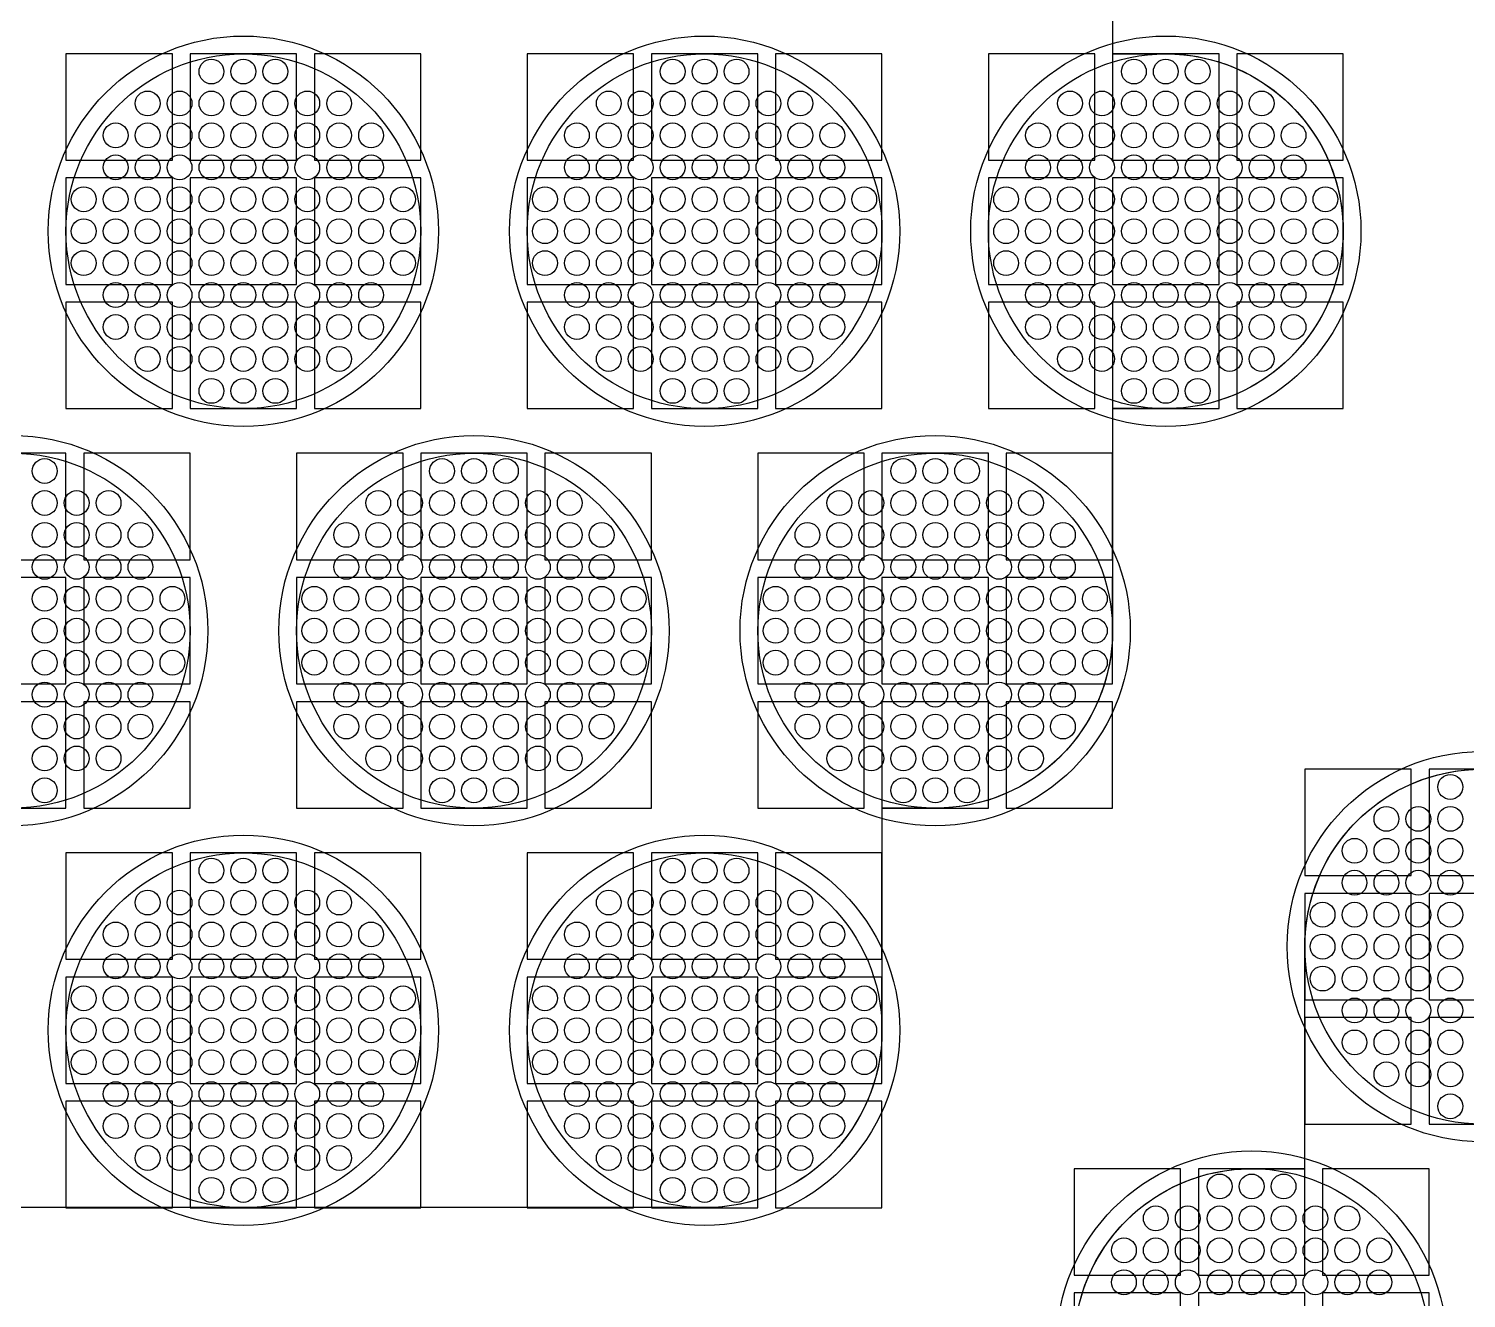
# Model space of a CAD drawing. Extents: x -49 to 54, y -38 to 38.
# Drawn here: x 2.116 to 6.168, y -14.003 to -10.426 of the extents above; entities that cross this region are included whole.
import ezdxf

# ---------------------------------------------------------------- set-up
doc = ezdxf.new("R2010")
doc.units = 0
for name, color, linetype in [('BACK_LAYER', 5, 'CONTINUOUS'), ('COND_LAYER_LOWER_ELECTRODE', 6, 'CONTINUOUS'), ('CONDUCTIVE_LAYER_BACK_LAYER', 2, 'CONTINUOUS'), ('EMITTER', 3, 'CONTINUOUS'), ('LOWER_ELECTRODE', 1, 'CONTINUOUS')]:
    doc.layers.add(name, color=color, linetype=linetype)

msp = doc.modelspace()

# ---------------------------------------------------------------- linework, layer by layer
at = {"layer": 'BACK_LAYER'}
for points in [[(2.2209, -10.7965), (2.5209, -10.7965), (2.5209, -10.4965), (2.2209, -10.4965)], [(2.5709, -10.7965), (2.8709, -10.7965), (2.8709, -10.4965), (2.5709, -10.4965)], [(2.9209, -10.7965), (3.2209, -10.7965), (3.2209, -10.4965), (2.9209, -10.4965)], [(3.5209, -10.7965), (3.8209, -10.7965), (3.8209, -10.4965), (3.5209, -10.4965)], [(3.8709, -10.7965), (4.1709, -10.7965), (4.1709, -10.4965), (3.8709, -10.4965)], [(4.2209, -10.7965), (4.5209, -10.7965), (4.5209, -10.4965), (4.2209, -10.4965)], [(4.8209, -10.7965), (5.1209, -10.7965), (5.1209, -10.4965), (4.8209, -10.4965)], [(5.1709, -10.7965), (5.4709, -10.7965), (5.4709, -10.4965), (5.1709, -10.4965)], [(5.5209, -10.7965), (5.8209, -10.7965), (5.8209, -10.4965), (5.5209, -10.4965)], [(2.2209, -11.1465), (2.5209, -11.1465), (2.5209, -10.8465), (2.2209, -10.8465)], [(2.5709, -11.1465), (2.8709, -11.1465), (2.8709, -10.8465), (2.5709, -10.8465)], [(2.9209, -11.1465), (3.2209, -11.1465), (3.2209, -10.8465), (2.9209, -10.8465)], [(3.5209, -11.1465), (3.8209, -11.1465), (3.8209, -10.8465), (3.5209, -10.8465)], [(3.8709, -11.1465), (4.1709, -11.1465), (4.1709, -10.8465), (3.8709, -10.8465)], [(4.2209, -11.1465), (4.5209, -11.1465), (4.5209, -10.8465), (4.2209, -10.8465)], [(4.8209, -11.1465), (5.1209, -11.1465), (5.1209, -10.8465), (4.8209, -10.8465)], [(5.1709, -11.1465), (5.4709, -11.1465), (5.4709, -10.8465), (5.1709, -10.8465)], [(5.5209, -11.1465), (5.8209, -11.1465), (5.8209, -10.8465), (5.5209, -10.8465)], [(2.2209, -11.4965), (2.5209, -11.4965), (2.5209, -11.1965), (2.2209, -11.1965)], [(2.5709, -11.4965), (2.8709, -11.4965), (2.8709, -11.1965), (2.5709, -11.1965)], [(2.9209, -11.4965), (3.2209, -11.4965), (3.2209, -11.1965), (2.9209, -11.1965)], [(3.5209, -11.4965), (3.8209, -11.4965), (3.8209, -11.1965), (3.5209, -11.1965)], [(3.8709, -11.4965), (4.1709, -11.4965), (4.1709, -11.1965), (3.8709, -11.1965)], [(4.2209, -11.4965), (4.5209, -11.4965), (4.5209, -11.1965), (4.2209, -11.1965)], [(4.8209, -11.4965), (5.1209, -11.4965), (5.1209, -11.1965), (4.8209, -11.1965)], [(5.1709, -11.4965), (5.4709, -11.4965), (5.4709, -11.1965), (5.1709, -11.1965)], [(5.5209, -11.4965), (5.8209, -11.4965), (5.8209, -11.1965), (5.5209, -11.1965)], [(1.9209, -11.9223), (2.2209, -11.9223), (2.2209, -11.6223), (1.9209, -11.6223)], [(2.2709, -11.9223), (2.5709, -11.9223), (2.5709, -11.6223), (2.2709, -11.6223)], [(2.8709, -11.9223), (3.1709, -11.9223), (3.1709, -11.6223), (2.8709, -11.6223)], [(3.2209, -11.9223), (3.5209, -11.9223), (3.5209, -11.6223), (3.2209, -11.6223)], [(3.5709, -11.9223), (3.8709, -11.9223), (3.8709, -11.6223), (3.5709, -11.6223)], [(4.1709, -11.9223), (4.4709, -11.9223), (4.4709, -11.6223), (4.1709, -11.6223)], [(4.5209, -11.9223), (4.8209, -11.9223), (4.8209, -11.6223), (4.5209, -11.6223)], [(4.8709, -11.9223), (5.1709, -11.9223), (5.1709, -11.6223), (4.8709, -11.6223)], [(1.9209, -12.2723), (2.2209, -12.2723), (2.2209, -11.9723), (1.9209, -11.9723)], [(2.2709, -12.2723), (2.5709, -12.2723), (2.5709, -11.9723), (2.2709, -11.9723)], [(2.8709, -12.2723), (3.1709, -12.2723), (3.1709, -11.9723), (2.8709, -11.9723)], [(3.2209, -12.2723), (3.5209, -12.2723), (3.5209, -11.9723), (3.2209, -11.9723)], [(3.5709, -12.2723), (3.8709, -12.2723), (3.8709, -11.9723), (3.5709, -11.9723)], [(4.1709, -12.2723), (4.4709, -12.2723), (4.4709, -11.9723), (4.1709, -11.9723)], [(4.5209, -12.2723), (4.8209, -12.2723), (4.8209, -11.9723), (4.5209, -11.9723)], [(4.8709, -12.2723), (5.1709, -12.2723), (5.1709, -11.9723), (4.8709, -11.9723)], [(1.9209, -12.6223), (2.2209, -12.6223), (2.2209, -12.3223), (1.9209, -12.3223)], [(2.2709, -12.6223), (2.5709, -12.6223), (2.5709, -12.3223), (2.2709, -12.3223)], [(2.8709, -12.6223), (3.1709, -12.6223), (3.1709, -12.3223), (2.8709, -12.3223)], [(3.2209, -12.6223), (3.5209, -12.6223), (3.5209, -12.3223), (3.2209, -12.3223)], [(3.5709, -12.6223), (3.8709, -12.6223), (3.8709, -12.3223), (3.5709, -12.3223)], [(4.1709, -12.6223), (4.4709, -12.6223), (4.4709, -12.3223), (4.1709, -12.3223)], [(4.5209, -12.6223), (4.8209, -12.6223), (4.8209, -12.3223), (4.5209, -12.3223)], [(4.8709, -12.6223), (5.1709, -12.6223), (5.1709, -12.3223), (4.8709, -12.3223)], [(5.7128, -12.8125), (6.0128, -12.8125), (6.0128, -12.5125), (5.7128, -12.5125)], [(6.0628, -12.8125), (6.3628, -12.8125), (6.3628, -12.5125), (6.0628, -12.5125)], [(2.2209, -13.0482), (2.5209, -13.0482), (2.5209, -12.7482), (2.2209, -12.7482)], [(2.5709, -13.0482), (2.8709, -13.0482), (2.8709, -12.7482), (2.5709, -12.7482)], [(2.9209, -13.0482), (3.2209, -13.0482), (3.2209, -12.7482), (2.9209, -12.7482)], [(3.5209, -13.0482), (3.8209, -13.0482), (3.8209, -12.7482), (3.5209, -12.7482)], [(3.8709, -13.0482), (4.1709, -13.0482), (4.1709, -12.7482), (3.8709, -12.7482)], [(4.2209, -13.0482), (4.5209, -13.0482), (4.5209, -12.7482), (4.2209, -12.7482)], [(5.7128, -13.1625), (6.0128, -13.1625), (6.0128, -12.8625), (5.7128, -12.8625)], [(6.0628, -13.1625), (6.3628, -13.1625), (6.3628, -12.8625), (6.0628, -12.8625)], [(2.2209, -13.3982), (2.5209, -13.3982), (2.5209, -13.0982), (2.2209, -13.0982)], [(2.5709, -13.3982), (2.8709, -13.3982), (2.8709, -13.0982), (2.5709, -13.0982)], [(2.9209, -13.3982), (3.2209, -13.3982), (3.2209, -13.0982), (2.9209, -13.0982)], [(3.5209, -13.3982), (3.8209, -13.3982), (3.8209, -13.0982), (3.5209, -13.0982)], [(3.8709, -13.3982), (4.1709, -13.3982), (4.1709, -13.0982), (3.8709, -13.0982)], [(4.2209, -13.3982), (4.5209, -13.3982), (4.5209, -13.0982), (4.2209, -13.0982)], [(5.7128, -13.5125), (6.0128, -13.5125), (6.0128, -13.2125), (5.7128, -13.2125)], [(6.0628, -13.5125), (6.3628, -13.5125), (6.3628, -13.2125), (6.0628, -13.2125)], [(2.2209, -13.7482), (2.5209, -13.7482), (2.5209, -13.4482), (2.2209, -13.4482)], [(2.5709, -13.7482), (2.8709, -13.7482), (2.8709, -13.4482), (2.5709, -13.4482)], [(2.9209, -13.7482), (3.2209, -13.7482), (3.2209, -13.4482), (2.9209, -13.4482)], [(3.5209, -13.7482), (3.8209, -13.7482), (3.8209, -13.4482), (3.5209, -13.4482)], [(3.8709, -13.7482), (4.1709, -13.7482), (4.1709, -13.4482), (3.8709, -13.4482)], [(4.2209, -13.7482), (4.5209, -13.7482), (4.5209, -13.4482), (4.2209, -13.4482)], [(5.0628, -13.9384), (5.3628, -13.9384), (5.3628, -13.6384), (5.0628, -13.6384)], [(5.4128, -13.9384), (5.7128, -13.9384), (5.7128, -13.6384), (5.4128, -13.6384)], [(5.7628, -13.9384), (6.0628, -13.9384), (6.0628, -13.6384), (5.7628, -13.6384)], [(5.0628, -14.2884), (5.3628, -14.2884), (5.3628, -13.9884), (5.0628, -13.9884)], [(5.4128, -14.2884), (5.7128, -14.2884), (5.7128, -13.9884), (5.4128, -13.9884)], [(5.7628, -14.2884), (6.0628, -14.2884), (6.0628, -13.9884), (5.7628, -13.9884)]]:
    msp.add_lwpolyline(points, close=True, dxfattribs=at)
at = {"layer": 'COND_LAYER_LOWER_ELECTRODE'}
for centre in [(2.7209, -10.9965), (4.0209, -10.9965), (5.3209, -10.9965), (2.0709, -12.1223), (3.3709, -12.1223), (4.6709, -12.1223), (6.2128, -13.0125), (2.7209, -13.2482), (4.0209, -13.2482), (5.5628, -14.1384)]:
    msp.add_circle(centre, 0.55, dxfattribs=at)
at = {"layer": 'CONDUCTIVE_LAYER_BACK_LAYER'}
for points in [[(5.1709, -9.8707), (5.1709, -10.4966), (5.3309, -10.4966), (5.3507, -10.4974), (5.3706, -10.499), (5.3903, -10.5013), (5.4099, -10.5045), (5.4294, -10.5084), (5.4487, -10.5131), (5.4679, -10.5186), (5.4867, -10.5248), (5.5054, -10.5318), (5.5237, -10.5395), (5.5417, -10.5479), (5.5594, -10.557), (5.5766, -10.5668), (5.5935, -10.5773), (5.61, -10.5885), (5.626, -10.6003), (5.6415, -10.6128), (5.6565, -10.6258), (5.671, -10.6395), (5.6849, -10.6537), (5.6982, -10.6684), (5.711, -10.6837), (5.7231, -10.6994), (5.7346, -10.7156), (5.7454, -10.7323), (5.7556, -10.7494), (5.7651, -10.7669), (5.7738, -10.7847), (5.7819, -10.8029), (5.7892, -10.8213), (5.7958, -10.8401), (5.8017, -10.8591), (5.8068, -10.8783), (5.8111, -10.8977), (5.8146, -10.9173), (5.8174, -10.937), (5.8193, -10.9568), (5.8205, -10.9766), (5.8209, -10.9965), (5.8205, -11.0164), (5.8193, -11.0362), (5.8174, -11.056), (5.8146, -11.0757), (5.8111, -11.0953), (5.8068, -11.1147), (5.8017, -11.1339), (5.7958, -11.1529), (5.7892, -11.1717), (5.7819, -11.1901), (5.7738, -11.2083), (5.7651, -11.2262), (5.7556, -11.2436), (5.7454, -11.2607), (5.7346, -11.2774), (5.7231, -11.2936), (5.711, -11.3094), (5.6982, -11.3246), (5.6849, -11.3394), (5.671, -11.3536), (5.6565, -11.3672), (5.6415, -11.3802), (5.626, -11.3927), (5.61, -11.4045), (5.5935, -11.4157), (5.5766, -11.4262), (5.5594, -11.436), (5.5417, -11.4451), (5.5237, -11.4535), (5.5054, -11.4612), (5.4867, -11.4682), (5.4679, -11.4744), (5.4487, -11.4799), (5.4294, -11.4846), (5.4099, -11.4885), (5.3903, -11.4917), (5.3706, -11.494), (5.3507, -11.4956), (5.3309, -11.4964), (5.1709, -11.4964), (5.1709, -12.1223), (5.1705, -12.1422), (5.1693, -12.1621), (5.1674, -12.1818), (5.1646, -12.2015), (5.1611, -12.2211), (5.1568, -12.2405), (5.1517, -12.2597), (5.1458, -12.2787), (5.1392, -12.2975), (5.1319, -12.316), (5.1238, -12.3341), (5.1151, -12.352), (5.1056, -12.3695), (5.0954, -12.3865), (5.0846, -12.4032), (5.0731, -12.4194), (5.061, -12.4352), (5.0482, -12.4505), (5.0349, -12.4652), (5.021, -12.4794), (5.0065, -12.493), (4.9915, -12.5061), (4.976, -12.5185), (4.96, -12.5303), (4.9435, -12.5415), (4.9266, -12.552), (4.9094, -12.5618), (4.8917, -12.571), (4.8737, -12.5794), (4.8554, -12.5871), (4.8367, -12.594), (4.8179, -12.6003), (4.7987, -12.6057), (4.7794, -12.6104), (4.7599, -12.6144), (4.7403, -12.6175), (4.7206, -12.6199), (4.7007, -12.6214), (4.6809, -12.6222), (4.5209, -12.6222), (4.5209, -13.2482), (4.5205, -13.268), (4.5193, -13.2879), (4.5174, -13.3077), (4.5146, -13.3274), (4.5111, -13.3469), (4.5068, -13.3663), (4.5017, -13.3856), (4.4958, -13.4046), (4.4892, -13.4233), (4.4819, -13.4418), (4.4738, -13.46), (4.4651, -13.4778), (4.4556, -13.4953), (4.4454, -13.5124), (4.4346, -13.529), (4.4231, -13.5453), (4.411, -13.561), (4.3982, -13.5763), (4.3849, -13.591), (4.371, -13.6052), (4.3565, -13.6189), (4.3415, -13.6319), (4.326, -13.6443), (4.31, -13.6562), (4.2935, -13.6673), (4.2766, -13.6778), (4.2594, -13.6877), (4.2417, -13.6968), (4.2237, -13.7052), (4.2054, -13.7129), (4.1867, -13.7199), (4.1679, -13.7261), (4.1487, -13.7316), (4.1294, -13.7363), (4.1099, -13.7402), (4.0903, -13.7433), (4.0706, -13.7457), (4.0507, -13.7473), (4.0309, -13.7481), (1.411, -13.7481)], [(5.077, -14.0202), (5.082, -14.001), (5.0879, -13.982), (5.0945, -13.9632), (5.1018, -13.9447), (5.1099, -13.9266), (5.1186, -13.9087), (5.1281, -13.8912), (5.1383, -13.8742), (5.1491, -13.8575), (5.1606, -13.8413), (5.1728, -13.8255), (5.1855, -13.8103), (5.1988, -13.7955), (5.2128, -13.7813), (5.2272, -13.7677), (5.2422, -13.7546), (5.2578, -13.7422), (5.2737, -13.7304), (5.2902, -13.7192), (5.3071, -13.7087), (5.3244, -13.6989), (5.342, -13.6897), (5.36, -13.6813), (5.3784, -13.6736), (5.397, -13.6667), (5.4159, -13.6604), (5.435, -13.655), (5.4543, -13.6503), (5.4738, -13.6463), (5.4934, -13.6432), (5.5132, -13.6408), (5.533, -13.6393), (5.5528, -13.6385), (5.7128, -13.6385), (5.7128, -13.0125), (5.7132, -12.9927), (5.7144, -12.9728), (5.7163, -12.953), (5.7191, -12.9333), (5.7226, -12.9138), (5.727, -12.8944), (5.732, -12.8751), (5.7379, -12.8561), (5.7445, -12.8374), (5.7518, -12.8189), (5.7599, -12.8007), (5.7686, -12.7829), (5.7781, -12.7654), (5.7883, -12.7483), (5.7991, -12.7317), (5.8106, -12.7154), (5.8228, -12.6997), (5.8355, -12.6844), (5.8488, -12.6697), (5.8628, -12.6555), (5.8772, -12.6418), (5.8922, -12.6288), (5.9078, -12.6164), (5.9237, -12.6045), (5.9402, -12.5934), (5.9571, -12.5829), (5.9744, -12.573), (5.992, -12.5639), (6.01, -12.5555), (6.0284, -12.5478), (6.047, -12.5408), (6.0659, -12.5346), (6.085, -12.5291), (6.1043, -12.5244), (6.1238, -12.5205), (6.1434, -12.5174), (6.1632, -12.515), (6.183, -12.5134)]]:
    msp.add_lwpolyline(points, dxfattribs=at)
at = {"layer": 'EMITTER'}
for centre in [(2.7209, -10.9965), (4.0209, -10.9965), (5.3209, -10.9965), (2.0709, -12.1223), (3.3709, -12.1223), (4.6709, -12.1223), (6.2128, -13.0125), (2.7209, -13.2482), (4.0209, -13.2482), (5.5628, -14.1384)]:
    msp.add_circle(centre, 0.5, dxfattribs=at)
at = {"layer": 'LOWER_ELECTRODE'}
for centre in [(2.6309, -10.5465), (2.7209, -10.5465), (2.8109, -10.5465), (3.9309, -10.5465), (4.0209, -10.5465), (4.1109, -10.5465), (5.2309, -10.5465), (5.3209, -10.5465), (5.4109, -10.5465), (2.4509, -10.6365), (2.5409, -10.6365), (2.6309, -10.6365), (2.7209, -10.6365), (2.8109, -10.6365), (2.9009, -10.6365), (2.9909, -10.6365), (3.7509, -10.6365), (3.8409, -10.6365), (3.9309, -10.6365), (4.0209, -10.6365), (4.1109, -10.6365), (4.2009, -10.6365), (4.2909, -10.6365), (5.0509, -10.6365), (5.1409, -10.6365), (5.2309, -10.6365), (5.3209, -10.6365), (5.4109, -10.6365), (5.5009, -10.6365), (5.5909, -10.6365), (2.3609, -10.7265), (2.4509, -10.7265), (2.5409, -10.7265), (2.6309, -10.7265), (2.7209, -10.7265), (2.8109, -10.7265), (2.9009, -10.7265), (2.9909, -10.7265), (3.0809, -10.7265), (3.6609, -10.7265), (3.7509, -10.7265), (3.8409, -10.7265), (3.9309, -10.7265), (4.0209, -10.7265), (4.1109, -10.7265), (4.2009, -10.7265), (4.2909, -10.7265), (4.3809, -10.7265), (4.9609, -10.7265), (5.0509, -10.7265), (5.1409, -10.7265), (5.2309, -10.7265), (5.3209, -10.7265), (5.4109, -10.7265), (5.5009, -10.7265), (5.5909, -10.7265), (5.6809, -10.7265), (2.3609, -10.8165), (2.4509, -10.8165), (2.5409, -10.8165), (2.6309, -10.8165), (2.7209, -10.8165), (2.8109, -10.8165), (2.9009, -10.8165), (2.9909, -10.8165), (3.0809, -10.8165), (3.6609, -10.8165), (3.7509, -10.8165), (3.8409, -10.8165), (3.9309, -10.8165), (4.0209, -10.8165), (4.1109, -10.8165), (4.2009, -10.8165), (4.2909, -10.8165), (4.3809, -10.8165), (4.9609, -10.8165), (5.0509, -10.8165), (5.1409, -10.8165), (5.2309, -10.8165), (5.3209, -10.8165), (5.4109, -10.8165), (5.5009, -10.8165), (5.5909, -10.8165), (5.6809, -10.8165), (2.2709, -10.9065), (2.3609, -10.9065), (2.4509, -10.9065), (2.5409, -10.9065), (2.6309, -10.9065), (2.7209, -10.9065), (2.8109, -10.9065), (2.9009, -10.9065), (2.9909, -10.9065), (3.0809, -10.9065), (3.1709, -10.9065), (3.5709, -10.9065), (3.6609, -10.9065), (3.7509, -10.9065), (3.8409, -10.9065), (3.9309, -10.9065), (4.0209, -10.9065), (4.1109, -10.9065), (4.2009, -10.9065), (4.2909, -10.9065), (4.3809, -10.9065), (4.4709, -10.9065), (4.8709, -10.9065), (4.9609, -10.9065), (5.0509, -10.9065), (5.1409, -10.9065), (5.2309, -10.9065), (5.3209, -10.9065), (5.4109, -10.9065), (5.5009, -10.9065), (5.5909, -10.9065), (5.6809, -10.9065), (5.7709, -10.9065), (2.2709, -10.9965), (2.3609, -10.9965), (2.4509, -10.9965), (2.5409, -10.9965), (2.6309, -10.9965), (2.7209, -10.9965), (2.8109, -10.9965), (2.9009, -10.9965), (2.9909, -10.9965), (3.0809, -10.9965), (3.1709, -10.9965), (3.5709, -10.9965), (3.6609, -10.9965), (3.7509, -10.9965), (3.8409, -10.9965), (3.9309, -10.9965), (4.0209, -10.9965), (4.1109, -10.9965), (4.2009, -10.9965), (4.2909, -10.9965), (4.3809, -10.9965), (4.4709, -10.9965), (4.8709, -10.9965), (4.9609, -10.9965), (5.0509, -10.9965), (5.1409, -10.9965), (5.2309, -10.9965), (5.3209, -10.9965), (5.4109, -10.9965), (5.5009, -10.9965), (5.5909, -10.9965), (5.6809, -10.9965), (5.7709, -10.9965), (2.2709, -11.0865), (2.3609, -11.0865), (2.4509, -11.0865), (2.5409, -11.0865), (2.6309, -11.0865), (2.7209, -11.0865), (2.8109, -11.0865), (2.9009, -11.0865), (2.9909, -11.0865), (3.0809, -11.0865), (3.1709, -11.0865), (3.5709, -11.0865), (3.6609, -11.0865), (3.7509, -11.0865), (3.8409, -11.0865), (3.9309, -11.0865), (4.0209, -11.0865), (4.1109, -11.0865), (4.2009, -11.0865), (4.2909, -11.0865), (4.3809, -11.0865), (4.4709, -11.0865), (4.8709, -11.0865), (4.9609, -11.0865), (5.0509, -11.0865), (5.1409, -11.0865), (5.2309, -11.0865), (5.3209, -11.0865), (5.4109, -11.0865), (5.5009, -11.0865), (5.5909, -11.0865), (5.6809, -11.0865), (5.7709, -11.0865), (2.3609, -11.1765), (2.4509, -11.1765), (2.5409, -11.1765), (2.6309, -11.1765), (2.7209, -11.1765), (2.8109, -11.1765), (2.9009, -11.1765), (2.9909, -11.1765), (3.0809, -11.1765), (3.6609, -11.1765), (3.7509, -11.1765), (3.8409, -11.1765), (3.9309, -11.1765), (4.0209, -11.1765), (4.1109, -11.1765), (4.2009, -11.1765), (4.2909, -11.1765), (4.3809, -11.1765), (4.9609, -11.1765), (5.0509, -11.1765), (5.1409, -11.1765), (5.2309, -11.1765), (5.3209, -11.1765), (5.4109, -11.1765), (5.5009, -11.1765), (5.5909, -11.1765), (5.6809, -11.1765), (2.3609, -11.2665), (2.4509, -11.2665), (2.5409, -11.2665), (2.6309, -11.2665), (2.7209, -11.2665), (2.8109, -11.2665), (2.9009, -11.2665), (2.9909, -11.2665), (3.0809, -11.2665), (3.6609, -11.2665), (3.7509, -11.2665), (3.8409, -11.2665), (3.9309, -11.2665), (4.0209, -11.2665), (4.1109, -11.2665), (4.2009, -11.2665), (4.2909, -11.2665), (4.3809, -11.2665), (4.9609, -11.2665), (5.0509, -11.2665), (5.1409, -11.2665), (5.2309, -11.2665), (5.3209, -11.2665), (5.4109, -11.2665), (5.5009, -11.2665), (5.5909, -11.2665), (5.6809, -11.2665), (2.4509, -11.3565), (2.5409, -11.3565), (2.6309, -11.3565), (2.7209, -11.3565), (2.8109, -11.3565), (2.9009, -11.3565), (2.9909, -11.3565), (3.7509, -11.3565), (3.8409, -11.3565), (3.9309, -11.3565), (4.0209, -11.3565), (4.1109, -11.3565), (4.2009, -11.3565), (4.2909, -11.3565), (5.0509, -11.3565), (5.1409, -11.3565), (5.2309, -11.3565), (5.3209, -11.3565), (5.4109, -11.3565), (5.5009, -11.3565), (5.5909, -11.3565), (2.6309, -11.4465), (2.7209, -11.4465), (2.8109, -11.4465), (3.9309, -11.4465), (4.0209, -11.4465), (4.1109, -11.4465), (5.2309, -11.4465), (5.3209, -11.4465), (5.4109, -11.4465), (2.1609, -11.6723), (3.2809, -11.6723), (3.3709, -11.6723), (3.4609, -11.6723), (4.5809, -11.6723), (4.6709, -11.6723), (4.7609, -11.6723), (2.1609, -11.7623), (2.2509, -11.7623), (2.3409, -11.7623), (3.1009, -11.7623), (3.1909, -11.7623), (3.2809, -11.7623), (3.3709, -11.7623), (3.4609, -11.7623), (3.5509, -11.7623), (3.6409, -11.7623), (4.4009, -11.7623), (4.4909, -11.7623), (4.5809, -11.7623), (4.6709, -11.7623), (4.7609, -11.7623), (4.8509, -11.7623), (4.9409, -11.7623), (2.1609, -11.8523), (2.2509, -11.8523), (2.3409, -11.8523), (2.4309, -11.8523), (3.0109, -11.8523), (3.1009, -11.8523), (3.1909, -11.8523), (3.2809, -11.8523), (3.3709, -11.8523), (3.4609, -11.8523), (3.5509, -11.8523), (3.6409, -11.8523), (3.7309, -11.8523), (4.3109, -11.8523), (4.4009, -11.8523), (4.4909, -11.8523), (4.5809, -11.8523), (4.6709, -11.8523), (4.7609, -11.8523), (4.8509, -11.8523), (4.9409, -11.8523), (5.0309, -11.8523), (2.1609, -11.9423), (2.2509, -11.9423), (2.3409, -11.9423), (2.4309, -11.9423), (3.0109, -11.9423), (3.1009, -11.9423), (3.1909, -11.9423), (3.2809, -11.9423), (3.3709, -11.9423), (3.4609, -11.9423), (3.5509, -11.9423), (3.6409, -11.9423), (3.7309, -11.9423), (4.3109, -11.9423), (4.4009, -11.9423), (4.4909, -11.9423), (4.5809, -11.9423), (4.6709, -11.9423), (4.7609, -11.9423), (4.8509, -11.9423), (4.9409, -11.9423), (5.0309, -11.9423), (2.1609, -12.0323), (2.2509, -12.0323), (2.3409, -12.0323), (2.4309, -12.0323), (2.5209, -12.0323), (2.9209, -12.0323), (3.0109, -12.0323), (3.1009, -12.0323), (3.1909, -12.0323), (3.2809, -12.0323), (3.3709, -12.0323), (3.4609, -12.0323), (3.5509, -12.0323), (3.6409, -12.0323), (3.7309, -12.0323), (3.8209, -12.0323), (4.2209, -12.0323), (4.3109, -12.0323), (4.4009, -12.0323), (4.4909, -12.0323), (4.5809, -12.0323), (4.6709, -12.0323), (4.7609, -12.0323), (4.8509, -12.0323), (4.9409, -12.0323), (5.0309, -12.0323), (5.1209, -12.0323), (2.1609, -12.1223), (2.2509, -12.1223), (2.3409, -12.1223), (2.4309, -12.1223), (2.5209, -12.1223), (2.9209, -12.1223), (3.0109, -12.1223), (3.1009, -12.1223), (3.1909, -12.1223), (3.2809, -12.1223), (3.3709, -12.1223), (3.4609, -12.1223), (3.5509, -12.1223), (3.6409, -12.1223), (3.7309, -12.1223), (3.8209, -12.1223), (4.2209, -12.1223), (4.3109, -12.1223), (4.4009, -12.1223), (4.4909, -12.1223), (4.5809, -12.1223), (4.6709, -12.1223), (4.7609, -12.1223), (4.8509, -12.1223), (4.9409, -12.1223), (5.0309, -12.1223), (5.1209, -12.1223), (2.1609, -12.2123), (2.2509, -12.2123), (2.3409, -12.2123), (2.4309, -12.2123), (2.5209, -12.2123), (2.9209, -12.2123), (3.0109, -12.2123), (3.1009, -12.2123), (3.1909, -12.2123), (3.2809, -12.2123), (3.3709, -12.2123), (3.4609, -12.2123), (3.5509, -12.2123), (3.6409, -12.2123), (3.7309, -12.2123), (3.8209, -12.2123), (4.2209, -12.2123), (4.3109, -12.2123), (4.4009, -12.2123), (4.4909, -12.2123), (4.5809, -12.2123), (4.6709, -12.2123), (4.7609, -12.2123), (4.8509, -12.2123), (4.9409, -12.2123), (5.0309, -12.2123), (5.1209, -12.2123), (2.1609, -12.3023), (2.2509, -12.3023), (2.3409, -12.3023), (2.4309, -12.3023), (3.0109, -12.3023), (3.1009, -12.3023), (3.1909, -12.3023), (3.2809, -12.3023), (3.3709, -12.3023), (3.4609, -12.3023), (3.5509, -12.3023), (3.6409, -12.3023), (3.7309, -12.3023), (4.3109, -12.3023), (4.4009, -12.3023), (4.4909, -12.3023), (4.5809, -12.3023), (4.6709, -12.3023), (4.7609, -12.3023), (4.8509, -12.3023), (4.9409, -12.3023), (5.0309, -12.3023), (2.1609, -12.3923), (2.2509, -12.3923), (2.3409, -12.3923), (2.4309, -12.3923), (3.0109, -12.3923), (3.1009, -12.3923), (3.1909, -12.3923), (3.2809, -12.3923), (3.3709, -12.3923), (3.4609, -12.3923), (3.5509, -12.3923), (3.6409, -12.3923), (3.7309, -12.3923), (4.3109, -12.3923), (4.4009, -12.3923), (4.4909, -12.3923), (4.5809, -12.3923), (4.6709, -12.3923), (4.7609, -12.3923), (4.8509, -12.3923), (4.9409, -12.3923), (5.0309, -12.3923), (2.1609, -12.4823), (2.2509, -12.4823), (2.3409, -12.4823), (3.1009, -12.4823), (3.1909, -12.4823), (3.2809, -12.4823), (3.3709, -12.4823), (3.4609, -12.4823), (3.5509, -12.4823), (3.6409, -12.4823), (4.4009, -12.4823), (4.4909, -12.4823), (4.5809, -12.4823), (4.6709, -12.4823), (4.7609, -12.4823), (4.8509, -12.4823), (4.9409, -12.4823), (2.1609, -12.5723), (3.2809, -12.5723), (3.3709, -12.5723), (3.4609, -12.5723), (4.5809, -12.5723), (4.6709, -12.5723), (4.7609, -12.5723), (6.1228, -12.5625), (5.9428, -12.6525), (6.0328, -12.6525), (6.1228, -12.6525), (5.8528, -12.7425), (5.9428, -12.7425), (6.0328, -12.7425), (6.1228, -12.7425), (2.6309, -12.7982), (2.7209, -12.7982), (2.8109, -12.7982), (3.9309, -12.7982), (4.0209, -12.7982), (4.1109, -12.7982), (5.8528, -12.8325), (5.9428, -12.8325), (6.0328, -12.8325), (6.1228, -12.8325), (2.4509, -12.8882), (2.5409, -12.8882), (2.6309, -12.8882), (2.7209, -12.8882), (2.8109, -12.8882), (2.9009, -12.8882), (2.9909, -12.8882), (3.7509, -12.8882), (3.8409, -12.8882), (3.9309, -12.8882), (4.0209, -12.8882), (4.1109, -12.8882), (4.2009, -12.8882), (4.2909, -12.8882), (5.7628, -12.9225), (5.8528, -12.9225), (5.9428, -12.9225), (6.0328, -12.9225), (6.1228, -12.9225), (2.3609, -12.9782), (2.4509, -12.9782), (2.5409, -12.9782), (2.6309, -12.9782), (2.7209, -12.9782), (2.8109, -12.9782), (2.9009, -12.9782), (2.9909, -12.9782), (3.0809, -12.9782), (3.6609, -12.9782), (3.7509, -12.9782), (3.8409, -12.9782), (3.9309, -12.9782), (4.0209, -12.9782), (4.1109, -12.9782), (4.2009, -12.9782), (4.2909, -12.9782), (4.3809, -12.9782), (5.7628, -13.0125), (5.8528, -13.0125), (5.9428, -13.0125), (6.0328, -13.0125), (6.1228, -13.0125), (2.3609, -13.0682), (2.4509, -13.0682), (2.5409, -13.0682), (2.6309, -13.0682), (2.7209, -13.0682), (2.8109, -13.0682), (2.9009, -13.0682), (2.9909, -13.0682), (3.0809, -13.0682), (3.6609, -13.0682), (3.7509, -13.0682), (3.8409, -13.0682), (3.9309, -13.0682), (4.0209, -13.0682), (4.1109, -13.0682), (4.2009, -13.0682), (4.2909, -13.0682), (4.3809, -13.0682), (5.7628, -13.1025), (5.8528, -13.1025), (5.9428, -13.1025), (6.0328, -13.1025), (6.1228, -13.1025), (2.2709, -13.1582), (2.3609, -13.1582), (2.4509, -13.1582), (2.5409, -13.1582), (2.6309, -13.1582), (2.7209, -13.1582), (2.8109, -13.1582), (2.9009, -13.1582), (2.9909, -13.1582), (3.0809, -13.1582), (3.1709, -13.1582), (3.5709, -13.1582), (3.6609, -13.1582), (3.7509, -13.1582), (3.8409, -13.1582), (3.9309, -13.1582), (4.0209, -13.1582), (4.1109, -13.1582), (4.2009, -13.1582), (4.2909, -13.1582), (4.3809, -13.1582), (4.4709, -13.1582), (5.8528, -13.1925), (5.9428, -13.1925), (6.0328, -13.1925), (6.1228, -13.1925), (2.2709, -13.2482), (2.3609, -13.2482), (2.4509, -13.2482), (2.5409, -13.2482), (2.6309, -13.2482), (2.7209, -13.2482), (2.8109, -13.2482), (2.9009, -13.2482), (2.9909, -13.2482), (3.0809, -13.2482), (3.1709, -13.2482), (3.5709, -13.2482), (3.6609, -13.2482), (3.7509, -13.2482), (3.8409, -13.2482), (3.9309, -13.2482), (4.0209, -13.2482), (4.1109, -13.2482), (4.2009, -13.2482), (4.2909, -13.2482), (4.3809, -13.2482), (4.4709, -13.2482), (5.8528, -13.2825), (5.9428, -13.2825), (6.0328, -13.2825), (6.1228, -13.2825), (2.2709, -13.3382), (2.3609, -13.3382), (2.4509, -13.3382), (2.5409, -13.3382), (2.6309, -13.3382), (2.7209, -13.3382), (2.8109, -13.3382), (2.9009, -13.3382), (2.9909, -13.3382), (3.0809, -13.3382), (3.1709, -13.3382), (3.5709, -13.3382), (3.6609, -13.3382), (3.7509, -13.3382), (3.8409, -13.3382), (3.9309, -13.3382), (4.0209, -13.3382), (4.1109, -13.3382), (4.2009, -13.3382), (4.2909, -13.3382), (4.3809, -13.3382), (4.4709, -13.3382), (5.9428, -13.3725), (6.0328, -13.3725), (6.1228, -13.3725), (2.3609, -13.4282), (2.4509, -13.4282), (2.5409, -13.4282), (2.6309, -13.4282), (2.7209, -13.4282), (2.8109, -13.4282), (2.9009, -13.4282), (2.9909, -13.4282), (3.0809, -13.4282), (3.6609, -13.4282), (3.7509, -13.4282), (3.8409, -13.4282), (3.9309, -13.4282), (4.0209, -13.4282), (4.1109, -13.4282), (4.2009, -13.4282), (4.2909, -13.4282), (4.3809, -13.4282), (6.1228, -13.4625), (2.3609, -13.5182), (2.4509, -13.5182), (2.5409, -13.5182), (2.6309, -13.5182), (2.7209, -13.5182), (2.8109, -13.5182), (2.9009, -13.5182), (2.9909, -13.5182), (3.0809, -13.5182), (3.6609, -13.5182), (3.7509, -13.5182), (3.8409, -13.5182), (3.9309, -13.5182), (4.0209, -13.5182), (4.1109, -13.5182), (4.2009, -13.5182), (4.2909, -13.5182), (4.3809, -13.5182), (2.4509, -13.6082), (2.5409, -13.6082), (2.6309, -13.6082), (2.7209, -13.6082), (2.8109, -13.6082), (2.9009, -13.6082), (2.9909, -13.6082), (3.7509, -13.6082), (3.8409, -13.6082), (3.9309, -13.6082), (4.0209, -13.6082), (4.1109, -13.6082), (4.2009, -13.6082), (4.2909, -13.6082), (5.4728, -13.6884), (5.5628, -13.6884), (5.6528, -13.6884), (2.6309, -13.6982), (2.7209, -13.6982), (2.8109, -13.6982), (3.9309, -13.6982), (4.0209, -13.6982), (4.1109, -13.6982), (5.2928, -13.7784), (5.3828, -13.7784), (5.4728, -13.7784), (5.5628, -13.7784), (5.6528, -13.7784), (5.7428, -13.7784), (5.8328, -13.7784), (5.2028, -13.8684), (5.2928, -13.8684), (5.3828, -13.8684), (5.4728, -13.8684), (5.5628, -13.8684), (5.6528, -13.8684), (5.7428, -13.8684), (5.8328, -13.8684), (5.9228, -13.8684), (5.2028, -13.9584), (5.2928, -13.9584), (5.3828, -13.9584), (5.4728, -13.9584), (5.5628, -13.9584), (5.6528, -13.9584), (5.7428, -13.9584), (5.8328, -13.9584), (5.9228, -13.9584)]:
    msp.add_circle(centre, 0.035, dxfattribs=at)

doc.saveas('drawing.dxf')
